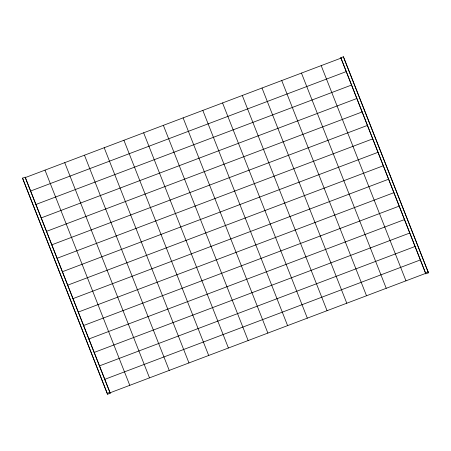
<?xml version="1.0" encoding="UTF-8"?>
<svg xmlns="http://www.w3.org/2000/svg" width="451" height="451" viewBox="0 0 451 451"><rect width="100%" height="100%" fill="white"/><g stroke="black" fill="none" stroke-linecap="round" stroke-linejoin="round"><path stroke-width="0.68" d="M22.55 178.168L25.183 177.17L109.937 392.325L110.179 393.255L107.547 394.247L22.55 178.168L107.547 394.247M340.821 57.745L343.453 56.753L428.45 272.832L425.817 273.83L340.821 57.745L425.693 273.368L110.05 392.793M340.922 58.162L25.279 177.587L110.179 393.255M30.578 191.032L346.221 71.608M35.871 204.483L351.515 85.059M41.171 217.934L356.814 98.51M46.47 231.386L362.114 111.961M51.769 244.837L367.413 125.412M57.068 258.288L372.712 138.863M62.368 271.739L378.011 152.314M67.661 285.19L383.305 165.765M72.961 298.641L388.604 179.216M78.26 312.092L393.903 192.667M83.559 325.543L399.203 206.118M88.858 338.989L404.502 219.564M94.158 352.44L409.801 233.015M99.451 365.891L415.095 246.466M104.75 379.342L420.394 259.917M107.304 393.323L109.937 392.325M428.208 271.908L425.575 272.906L425.817 273.83M343.955 58.331L428.45 272.832M321.191 65.626L405.968 280.832M301.465 73.09L386.236 288.296M281.74 80.554L366.511 295.76M262.008 88.018L346.785 303.224M242.283 95.482L327.054 310.688M222.557 102.946L307.328 318.152M202.826 110.41L287.603 325.616M183.1 117.874L267.871 333.08M163.369 125.339L248.146 340.544M143.643 132.803L228.415 348.009M123.918 140.267L208.689 355.473M104.187 147.731L188.963 362.937M84.461 155.195L169.232 370.401M64.735 162.659L149.506 377.865M45.004 170.123L129.781 385.329M343.453 56.753L343.696 57.677M25.183 177.17L25.425 178.094"/></g></svg>
